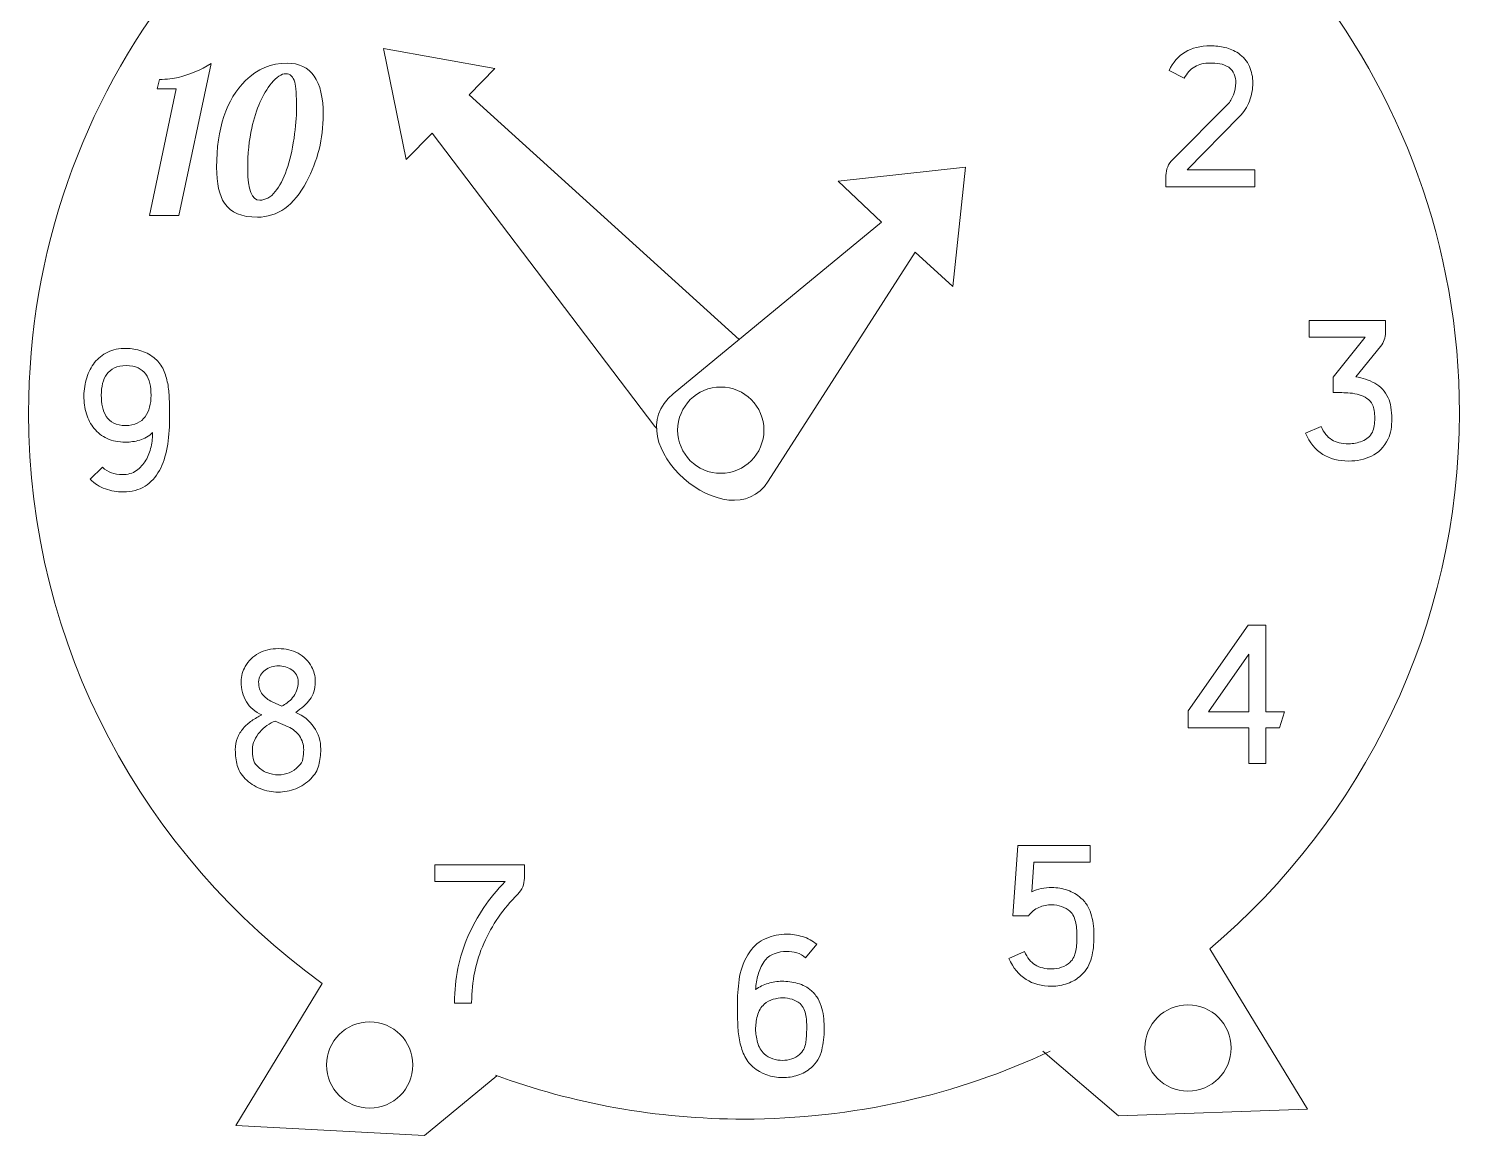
# Model space of a CAD drawing. Header units: centimetres. Extents: x -21.6 to 35.6, y -35.6 to 48.3.
# Drawn here: x -14.819 to -9.845, y -3.968 to -0.121 of the extents above; entities that cross this region are included whole.
import ezdxf

# ---------------------------------------------------------------- set-up
doc = ezdxf.new("R2010")
doc.units = ezdxf.units.CM
doc.header["$MEASUREMENT"] = 0
doc.layers.add('layer 1', color=7, linetype='Continuous')

msp = doc.modelspace()

# ---------------------------------------------------------------- linework, layer by layer
at = {"layer": 'layer 1', "color": 250, "lineweight": 9}
for centre in [(-12.41308, -1.51638), (-10.78881, -3.66385), (-13.63362, -3.72312)]:
    msp.add_ellipse(centre, major_axis=(0, 0.15), ratio=1, dxfattribs=at)
for points, knots in [([(-10.38801, 0.07542), (-10.04834, -0.3444), (-9.84527, -0.87667), (-9.84527, -1.45576), (-9.84527, -1.45576), (-9.84527, -2.20116), (-10.18174, -2.86899), (-10.71288, -3.31928)], [0, 0, 0, 0, 0.3333333, 0.3333333, 0.3333333, 0.3333333, 1, 1, 1, 1]), ([(-13.79839, -3.4394), (-14.41737, -2.99279), (-14.81945, -2.27063), (-14.81945, -1.45576), (-14.81945, -1.45576), (-14.81945, -0.89565), (-14.62947, -0.37934), (-14.30967, 0.03378)], [0, 0, 0, 0, 0.3333333, 0.3333333, 0.3333333, 0.3333333, 1, 1, 1, 1]), ([(-12.63643, -1.50902), (-12.63893, -1.5075), (-12.641, -1.50572), (-12.64255, -1.50368), (-12.64255, -1.50368), (-12.64255, -1.50368), (-13.41669, -0.48379), (-13.41669, -0.48379), (-13.41669, -0.48379), (-13.41669, -0.48379), (-13.50642, -0.57572), (-13.50642, -0.57572), (-13.50642, -0.57572), (-13.50642, -0.57572), (-13.58586, -0.1898), (-13.58586, -0.1898), (-13.58586, -0.1898), (-13.58586, -0.1898), (-13.1983, -0.25875), (-13.1983, -0.25875), (-13.1983, -0.25875), (-13.1983, -0.25875), (-13.28802, -0.3507), (-13.28802, -0.3507), (-13.28802, -0.3507), (-13.28802, -0.3507), (-12.34916, -1.2008), (-12.34916, -1.2008)], [0, 0, 0, 0, 0.125, 0.125, 0.125, 0.125, 0.25, 0.25, 0.25, 0.25, 0.375, 0.375, 0.375, 0.375, 0.5, 0.5, 0.5, 0.5, 0.625, 0.625, 0.625, 0.625, 0.75, 0.75, 0.75, 0.75, 1, 1, 1, 1]), ([(-10.85469, -0.26641), (-10.84105, -0.23819), (-10.82247, -0.21679), (-10.79895, -0.20221), (-10.79895, -0.20221), (-10.77543, -0.18763), (-10.74603, -0.18034), (-10.71075, -0.18034), (-10.71075, -0.18034), (-10.69382, -0.18034), (-10.67701, -0.18222), (-10.66031, -0.18598), (-10.66031, -0.18598), (-10.64361, -0.18974), (-10.62797, -0.19656), (-10.61339, -0.20644), (-10.61339, -0.20644), (-10.59598, -0.21867), (-10.58328, -0.23384), (-10.57529, -0.25195), (-10.57529, -0.25195), (-10.56729, -0.27006), (-10.56329, -0.28923), (-10.56329, -0.30945), (-10.56329, -0.30945), (-10.56329, -0.33109), (-10.56729, -0.35226), (-10.57529, -0.37295), (-10.57529, -0.37295), (-10.58328, -0.39365), (-10.59457, -0.41129), (-10.60915, -0.42587), (-10.60915, -0.42587), (-10.60915, -0.42587), (-10.79119, -0.61143), (-10.79119, -0.61143), (-10.79119, -0.61143), (-10.79119, -0.61143), (-10.55624, -0.61143), (-10.55624, -0.61143), (-10.55624, -0.61143), (-10.55624, -0.61143), (-10.55624, -0.6707), (-10.55624, -0.6707), (-10.55624, -0.6707), (-10.55624, -0.6707), (-10.86527, -0.6707), (-10.86527, -0.6707), (-10.86527, -0.6707), (-10.86527, -0.6707), (-10.86527, -0.63119), (-10.86527, -0.63119), (-10.86527, -0.63119), (-10.86527, -0.60955), (-10.85751, -0.59097), (-10.84199, -0.57545), (-10.84199, -0.57545), (-10.84199, -0.57545), (-10.65078, -0.38354), (-10.65078, -0.38354), (-10.65078, -0.38354), (-10.64279, -0.37554), (-10.63608, -0.3646), (-10.63067, -0.35073), (-10.63067, -0.35073), (-10.62526, -0.33685), (-10.62256, -0.32309), (-10.62256, -0.30945), (-10.62256, -0.30945), (-10.62256, -0.29863), (-10.62444, -0.2884), (-10.6282, -0.27876), (-10.6282, -0.27876), (-10.63197, -0.26912), (-10.63832, -0.26124), (-10.64725, -0.25513), (-10.64725, -0.25513), (-10.65666, -0.24854), (-10.66713, -0.24442), (-10.67865, -0.24278), (-10.67865, -0.24278), (-10.69018, -0.24113), (-10.70158, -0.24031), (-10.71287, -0.24031), (-10.71287, -0.24031), (-10.73263, -0.24031), (-10.75015, -0.24466), (-10.76544, -0.25336), (-10.76544, -0.25336), (-10.78072, -0.26206), (-10.79283, -0.27535), (-10.80177, -0.29323), (-10.80177, -0.29323), (-10.80177, -0.29323), (-10.85469, -0.26641), (-10.85469, -0.26641)], [0, 0, 0, 0, 0.04, 0.04, 0.04, 0.04, 0.08, 0.08, 0.08, 0.08, 0.12, 0.12, 0.12, 0.12, 0.16, 0.16, 0.16, 0.16, 0.2, 0.2, 0.2, 0.2, 0.24, 0.24, 0.24, 0.24, 0.28, 0.28, 0.28, 0.28, 0.32, 0.32, 0.32, 0.32, 0.36, 0.36, 0.36, 0.36, 0.4, 0.4, 0.4, 0.4, 0.44, 0.44, 0.44, 0.44, 0.48, 0.48, 0.48, 0.48, 0.52, 0.52, 0.52, 0.52, 0.56, 0.56, 0.56, 0.56, 0.6, 0.6, 0.6, 0.6, 0.64, 0.64, 0.64, 0.64, 0.68, 0.68, 0.68, 0.68, 0.72, 0.72, 0.72, 0.72, 0.76, 0.76, 0.76, 0.76, 0.8, 0.8, 0.8, 0.8, 0.84, 0.84, 0.84, 0.84, 0.88, 0.88, 0.88, 0.88, 0.92, 0.92, 0.92, 0.92, 1, 1, 1, 1]), ([(-14.39913, -0.76992), (-14.39913, -0.76992), (-14.30612, -0.32965), (-14.30612, -0.32965), (-14.30612, -0.32965), (-14.30612, -0.32965), (-14.37291, -0.32965), (-14.37291, -0.32965), (-14.37291, -0.32965), (-14.37291, -0.32965), (-14.36468, -0.29719), (-14.36468, -0.29719), (-14.36468, -0.29719), (-14.33822, -0.29719), (-14.31599, -0.29496), (-14.29789, -0.29037), (-14.29789, -0.29037), (-14.25967, -0.2805), (-14.22216, -0.26439), (-14.18523, -0.24216), (-14.18523, -0.24216), (-14.18523, -0.24216), (-14.29753, -0.76992), (-14.29753, -0.76992), (-14.29753, -0.76992), (-14.29753, -0.76992), (-14.39913, -0.76992), (-14.39913, -0.76992)], [0, 0, 0, 0, 0.125, 0.125, 0.125, 0.125, 0.25, 0.25, 0.25, 0.25, 0.375, 0.375, 0.375, 0.375, 0.5, 0.5, 0.5, 0.5, 0.625, 0.625, 0.625, 0.625, 0.75, 0.75, 0.75, 0.75, 1, 1, 1, 1]), ([(-13.92088, -0.24075), (-13.83704, -0.24075), (-13.79518, -0.30061), (-13.79518, -0.4202), (-13.79518, -0.4202), (-13.79518, -0.50287), (-13.81458, -0.58059), (-13.85339, -0.65315), (-13.85339, -0.65315), (-13.89701, -0.73511), (-13.95393, -0.77615), (-14.02425, -0.77615), (-14.02425, -0.77615), (-14.07846, -0.77615), (-14.11656, -0.75992), (-14.13867, -0.72759), (-14.13867, -0.72759), (-14.15678, -0.70042), (-14.16583, -0.65879), (-14.16583, -0.60247), (-14.16583, -0.60247), (-14.16583, -0.46747), (-14.1322, -0.36681), (-14.06494, -0.30072), (-14.06494, -0.30072), (-14.02425, -0.26074), (-13.97627, -0.24075), (-13.92088, -0.24075)], [0, 0, 0, 0, 0.125, 0.125, 0.125, 0.125, 0.25, 0.25, 0.25, 0.25, 0.375, 0.375, 0.375, 0.375, 0.5, 0.5, 0.5, 0.5, 0.625, 0.625, 0.625, 0.625, 0.75, 0.75, 0.75, 0.75, 1, 1, 1, 1]), ([(-14.05764, -0.61046), (-14.05764, -0.68137), (-14.04377, -0.71689), (-14.01602, -0.71689), (-14.01602, -0.71689), (-13.99579, -0.71689), (-13.97792, -0.70701), (-13.96228, -0.68725), (-13.96228, -0.68725), (-13.93123, -0.64868), (-13.90948, -0.58671), (-13.89678, -0.50157), (-13.89678, -0.50157), (-13.89078, -0.46112), (-13.88784, -0.42702), (-13.88784, -0.39927), (-13.88784, -0.39927), (-13.88784, -0.35235), (-13.88996, -0.32154), (-13.89407, -0.30684), (-13.89407, -0.30684), (-13.89983, -0.28708), (-13.91018, -0.2772), (-13.92523, -0.2772), (-13.92523, -0.2772), (-13.94029, -0.2772), (-13.95699, -0.28826), (-13.97533, -0.31037), (-13.97533, -0.31037), (-14.00614, -0.34752), (-14.02883, -0.3995), (-14.04353, -0.46606), (-14.04353, -0.46606), (-14.05294, -0.50745), (-14.05764, -0.55555), (-14.05764, -0.61046)], [0, 0, 0, 0, 0.1, 0.1, 0.1, 0.1, 0.2, 0.2, 0.2, 0.2, 0.3, 0.3, 0.3, 0.3, 0.4, 0.4, 0.4, 0.4, 0.5, 0.5, 0.5, 0.5, 0.6, 0.6, 0.6, 0.6, 0.7, 0.7, 0.7, 0.7, 0.8, 0.8, 0.8, 0.8, 1, 1, 1, 1]), ([(-12.57835, -1.38975), (-12.57835, -1.38975), (-11.85457, -0.79305), (-11.85457, -0.79305), (-11.85457, -0.79305), (-11.85457, -0.79305), (-12.00457, -0.65113), (-12.00457, -0.65113), (-12.00457, -0.65113), (-12.00457, -0.65113), (-11.56283, -0.60216), (-11.56283, -0.60216), (-11.56283, -0.60216), (-11.56283, -0.60216), (-11.60619, -1.01743), (-11.60619, -1.01743), (-11.60619, -1.01743), (-11.60619, -1.01743), (-11.73705, -0.89787), (-11.73705, -0.89787), (-11.73705, -0.89787), (-11.73705, -0.89787), (-12.24781, -1.69382), (-12.24781, -1.69382), (-12.24781, -1.69382), (-12.38295, -1.90442), (-12.7854, -1.56045), (-12.57835, -1.38975)], [0, 0, 0, 0, 0.125, 0.125, 0.125, 0.125, 0.25, 0.25, 0.25, 0.25, 0.375, 0.375, 0.375, 0.375, 0.5, 0.5, 0.5, 0.5, 0.625, 0.625, 0.625, 0.625, 0.75, 0.75, 0.75, 0.75, 1, 1, 1, 1]), ([(-10.36724, -1.13483), (-10.36724, -1.13483), (-10.10195, -1.13483), (-10.10195, -1.13483), (-10.10195, -1.13483), (-10.10195, -1.13483), (-10.10195, -1.17705), (-10.10195, -1.17705), (-10.10195, -1.17705), (-10.10195, -1.19492), (-10.10783, -1.21115), (-10.11959, -1.22573), (-10.11959, -1.22573), (-10.11959, -1.22573), (-10.20567, -1.33074), (-10.20567, -1.33074), (-10.20567, -1.33074), (-10.18168, -1.33451), (-10.15957, -1.34192), (-10.13935, -1.3532), (-10.13935, -1.3532), (-10.11912, -1.36449), (-10.1036, -1.38143), (-10.09278, -1.404), (-10.09278, -1.404), (-10.08855, -1.41294), (-10.08537, -1.42376), (-10.08326, -1.4367), (-10.08326, -1.4367), (-10.08114, -1.44963), (-10.08008, -1.46292), (-10.08008, -1.47656), (-10.08008, -1.47656), (-10.08008, -1.48973), (-10.08102, -1.50231), (-10.0829, -1.51419), (-10.0829, -1.51419), (-10.08479, -1.52618), (-10.08808, -1.53689), (-10.09278, -1.54629), (-10.09278, -1.54629), (-10.10736, -1.57546), (-10.12677, -1.59556), (-10.15099, -1.60685), (-10.15099, -1.60685), (-10.17521, -1.61814), (-10.20167, -1.62379), (-10.23037, -1.62379), (-10.23037, -1.62379), (-10.2647, -1.62379), (-10.29457, -1.61603), (-10.31997, -1.6005), (-10.31997, -1.6005), (-10.34584, -1.58404), (-10.36607, -1.55958), (-10.38065, -1.52712), (-10.38065, -1.52712), (-10.38065, -1.52712), (-10.32632, -1.50314), (-10.32632, -1.50314), (-10.32632, -1.50314), (-10.31644, -1.52477), (-10.30398, -1.5403), (-10.28893, -1.5497), (-10.28893, -1.5497), (-10.27435, -1.55911), (-10.25483, -1.56381), (-10.23037, -1.56381), (-10.23037, -1.56381), (-10.21437, -1.56381), (-10.1985, -1.56076), (-10.18274, -1.55464), (-10.18274, -1.55464), (-10.16698, -1.54853), (-10.15534, -1.53794), (-10.14782, -1.52289), (-10.14782, -1.52289), (-10.14499, -1.51725), (-10.14288, -1.51007), (-10.14147, -1.50137), (-10.14147, -1.50137), (-10.14005, -1.49267), (-10.13935, -1.48362), (-10.13935, -1.47421), (-10.13935, -1.47421), (-10.13935, -1.46527), (-10.14005, -1.45669), (-10.14147, -1.44846), (-10.14147, -1.44846), (-10.14288, -1.44022), (-10.14476, -1.43352), (-10.14711, -1.42835), (-10.14711, -1.42835), (-10.15181, -1.41894), (-10.15828, -1.41141), (-10.16651, -1.40577), (-10.16651, -1.40577), (-10.17474, -1.40012), (-10.1838, -1.39589), (-10.19368, -1.39307), (-10.19368, -1.39307), (-10.20355, -1.39025), (-10.2139, -1.38836), (-10.22472, -1.38742), (-10.22472, -1.38742), (-10.23554, -1.38648), (-10.24542, -1.38601), (-10.25435, -1.38601), (-10.25435, -1.38601), (-10.25435, -1.38601), (-10.28399, -1.38601), (-10.28399, -1.38601), (-10.28399, -1.38601), (-10.28399, -1.38601), (-10.28399, -1.33168), (-10.28399, -1.33168), (-10.28399, -1.33168), (-10.28399, -1.33168), (-10.17251, -1.19269), (-10.17251, -1.19269), (-10.17251, -1.19269), (-10.17251, -1.19269), (-10.36724, -1.19269), (-10.36724, -1.19269), (-10.36724, -1.19269), (-10.36724, -1.19269), (-10.36724, -1.13483), (-10.36724, -1.13483)], [0, 0, 0, 0, 0.030303, 0.030303, 0.030303, 0.030303, 0.0606061, 0.0606061, 0.0606061, 0.0606061, 0.0909091, 0.0909091, 0.0909091, 0.0909091, 0.1212121, 0.1212121, 0.1212121, 0.1212121, 0.1515152, 0.1515152, 0.1515152, 0.1515152, 0.1818182, 0.1818182, 0.1818182, 0.1818182, 0.2121212, 0.2121212, 0.2121212, 0.2121212, 0.2424242, 0.2424242, 0.2424242, 0.2424242, 0.2727273, 0.2727273, 0.2727273, 0.2727273, 0.3030303, 0.3030303, 0.3030303, 0.3030303, 0.3333333, 0.3333333, 0.3333333, 0.3333333, 0.3636364, 0.3636364, 0.3636364, 0.3636364, 0.3939394, 0.3939394, 0.3939394, 0.3939394, 0.4242424, 0.4242424, 0.4242424, 0.4242424, 0.4545455, 0.4545455, 0.4545455, 0.4545455, 0.4848485, 0.4848485, 0.4848485, 0.4848485, 0.5151515, 0.5151515, 0.5151515, 0.5151515, 0.5454545, 0.5454545, 0.5454545, 0.5454545, 0.5757576, 0.5757576, 0.5757576, 0.5757576, 0.6060606, 0.6060606, 0.6060606, 0.6060606, 0.6363636, 0.6363636, 0.6363636, 0.6363636, 0.6666667, 0.6666667, 0.6666667, 0.6666667, 0.6969697, 0.6969697, 0.6969697, 0.6969697, 0.7272727, 0.7272727, 0.7272727, 0.7272727, 0.7575758, 0.7575758, 0.7575758, 0.7575758, 0.7878788, 0.7878788, 0.7878788, 0.7878788, 0.8181818, 0.8181818, 0.8181818, 0.8181818, 0.8484848, 0.8484848, 0.8484848, 0.8484848, 0.8787879, 0.8787879, 0.8787879, 0.8787879, 0.9090909, 0.9090909, 0.9090909, 0.9090909, 0.9393939, 0.9393939, 0.9393939, 0.9393939, 1, 1, 1, 1]), ([(-14.62738, -1.39716), (-14.62691, -1.37505), (-14.62361, -1.354), (-14.6175, -1.33401), (-14.6175, -1.33401), (-14.61138, -1.31402), (-14.60221, -1.2965), (-14.58998, -1.28144), (-14.58998, -1.28144), (-14.57775, -1.26639), (-14.56258, -1.2544), (-14.54447, -1.24546), (-14.54447, -1.24546), (-14.52636, -1.23652), (-14.50484, -1.23206), (-14.47991, -1.23206), (-14.47991, -1.23206), (-14.46204, -1.23206), (-14.44416, -1.23511), (-14.42629, -1.24123), (-14.42629, -1.24123), (-14.40842, -1.24734), (-14.39266, -1.25628), (-14.37902, -1.26804), (-14.37902, -1.26804), (-14.36679, -1.27886), (-14.35738, -1.29168), (-14.3508, -1.30649), (-14.3508, -1.30649), (-14.34421, -1.32131), (-14.33927, -1.33718), (-14.33598, -1.35412), (-14.33598, -1.35412), (-14.33269, -1.37105), (-14.33081, -1.38834), (-14.33033, -1.40598), (-14.33033, -1.40598), (-14.32986, -1.42362), (-14.32963, -1.44043), (-14.32963, -1.45642), (-14.32963, -1.45642), (-14.32963, -1.45642), (-14.32963, -1.479), (-14.32963, -1.479), (-14.32963, -1.479), (-14.32963, -1.51381), (-14.33233, -1.54638), (-14.33774, -1.57672), (-14.33774, -1.57672), (-14.34315, -1.60706), (-14.35209, -1.63375), (-14.36479, -1.6568), (-14.36479, -1.6568), (-14.37749, -1.67985), (-14.39407, -1.69796), (-14.41477, -1.71113), (-14.41477, -1.71113), (-14.43535, -1.7243), (-14.46075, -1.73089), (-14.49073, -1.73089), (-14.49073, -1.73089), (-14.51178, -1.73089), (-14.53248, -1.72736), (-14.5527, -1.7203), (-14.5527, -1.7203), (-14.57281, -1.71325), (-14.59045, -1.70219), (-14.6055, -1.68714), (-14.6055, -1.68714), (-14.6055, -1.68714), (-14.56246, -1.64551), (-14.56246, -1.64551), (-14.56246, -1.64551), (-14.54424, -1.66245), (-14.52119, -1.67091), (-14.49355, -1.67091), (-14.49355, -1.67091), (-14.47439, -1.67091), (-14.45816, -1.66621), (-14.44475, -1.6568), (-14.44475, -1.6568), (-14.43146, -1.6474), (-14.42053, -1.63552), (-14.41206, -1.62117), (-14.41206, -1.62117), (-14.4036, -1.60683), (-14.3976, -1.59107), (-14.39384, -1.5739), (-14.39384, -1.5739), (-14.39007, -1.55673), (-14.38819, -1.54015), (-14.38819, -1.52416), (-14.38819, -1.52416), (-14.40136, -1.53733), (-14.4163, -1.54627), (-14.43299, -1.55097), (-14.43299, -1.55097), (-14.44969, -1.55567), (-14.46627, -1.55802), (-14.48274, -1.55802), (-14.48274, -1.55802), (-14.5072, -1.55802), (-14.52848, -1.55379), (-14.54659, -1.54532), (-14.54659, -1.54532), (-14.5647, -1.53686), (-14.57975, -1.52522), (-14.59174, -1.5104), (-14.59174, -1.5104), (-14.60374, -1.49558), (-14.61268, -1.47853), (-14.61856, -1.45925), (-14.61856, -1.45925), (-14.62444, -1.43996), (-14.62738, -1.41926), (-14.62738, -1.39716)], [0, 0, 0, 0, 0.0333333, 0.0333333, 0.0333333, 0.0333333, 0.0666667, 0.0666667, 0.0666667, 0.0666667, 0.1, 0.1, 0.1, 0.1, 0.1333333, 0.1333333, 0.1333333, 0.1333333, 0.1666667, 0.1666667, 0.1666667, 0.1666667, 0.2, 0.2, 0.2, 0.2, 0.2333333, 0.2333333, 0.2333333, 0.2333333, 0.2666667, 0.2666667, 0.2666667, 0.2666667, 0.3, 0.3, 0.3, 0.3, 0.3333333, 0.3333333, 0.3333333, 0.3333333, 0.3666667, 0.3666667, 0.3666667, 0.3666667, 0.4, 0.4, 0.4, 0.4, 0.4333333, 0.4333333, 0.4333333, 0.4333333, 0.4666667, 0.4666667, 0.4666667, 0.4666667, 0.5, 0.5, 0.5, 0.5, 0.5333333, 0.5333333, 0.5333333, 0.5333333, 0.5666667, 0.5666667, 0.5666667, 0.5666667, 0.6, 0.6, 0.6, 0.6, 0.6333333, 0.6333333, 0.6333333, 0.6333333, 0.6666667, 0.6666667, 0.6666667, 0.6666667, 0.7, 0.7, 0.7, 0.7, 0.7333333, 0.7333333, 0.7333333, 0.7333333, 0.7666667, 0.7666667, 0.7666667, 0.7666667, 0.8, 0.8, 0.8, 0.8, 0.8333333, 0.8333333, 0.8333333, 0.8333333, 0.8666667, 0.8666667, 0.8666667, 0.8666667, 0.9, 0.9, 0.9, 0.9, 0.9333333, 0.9333333, 0.9333333, 0.9333333, 1, 1, 1, 1]), ([(-14.48238, -1.50017), (-14.46639, -1.50017), (-14.45287, -1.49746), (-14.44158, -1.49205), (-14.44158, -1.49205), (-14.43041, -1.48665), (-14.42123, -1.47912), (-14.41418, -1.46948), (-14.41418, -1.46948), (-14.40724, -1.45983), (-14.40207, -1.44866), (-14.39877, -1.43596), (-14.39877, -1.43596), (-14.39548, -1.42326), (-14.39384, -1.40962), (-14.39384, -1.39504), (-14.39384, -1.39504), (-14.39384, -1.38046), (-14.39525, -1.36682), (-14.39807, -1.35412), (-14.39807, -1.35412), (-14.40089, -1.34142), (-14.40571, -1.33048), (-14.41241, -1.32131), (-14.41241, -1.32131), (-14.41924, -1.31214), (-14.42817, -1.30496), (-14.43911, -1.29979), (-14.43911, -1.29979), (-14.45016, -1.29462), (-14.46392, -1.29203), (-14.48027, -1.29203), (-14.48027, -1.29203), (-14.49661, -1.29203), (-14.51037, -1.29473), (-14.52142, -1.30014), (-14.52142, -1.30014), (-14.53236, -1.30555), (-14.54118, -1.31284), (-14.54776, -1.32201), (-14.54776, -1.32201), (-14.55423, -1.33119), (-14.55905, -1.34201), (-14.56211, -1.35447), (-14.56211, -1.35447), (-14.56517, -1.36694), (-14.5667, -1.38046), (-14.5667, -1.39504), (-14.5667, -1.39504), (-14.5667, -1.40915), (-14.5654, -1.42256), (-14.56282, -1.43526), (-14.56282, -1.43526), (-14.56023, -1.44796), (-14.55576, -1.45913), (-14.54953, -1.46877), (-14.54953, -1.46877), (-14.54318, -1.47841), (-14.53448, -1.48606), (-14.52342, -1.4917), (-14.52342, -1.4917), (-14.51249, -1.49735), (-14.49873, -1.50017), (-14.48238, -1.50017)], [0, 0, 0, 0, 0.0588235, 0.0588235, 0.0588235, 0.0588235, 0.1176471, 0.1176471, 0.1176471, 0.1176471, 0.1764706, 0.1764706, 0.1764706, 0.1764706, 0.2352941, 0.2352941, 0.2352941, 0.2352941, 0.2941176, 0.2941176, 0.2941176, 0.2941176, 0.3529412, 0.3529412, 0.3529412, 0.3529412, 0.4117647, 0.4117647, 0.4117647, 0.4117647, 0.4705882, 0.4705882, 0.4705882, 0.4705882, 0.5294118, 0.5294118, 0.5294118, 0.5294118, 0.5882353, 0.5882353, 0.5882353, 0.5882353, 0.6470588, 0.6470588, 0.6470588, 0.6470588, 0.7058824, 0.7058824, 0.7058824, 0.7058824, 0.7647059, 0.7647059, 0.7647059, 0.7647059, 0.8235294, 0.8235294, 0.8235294, 0.8235294, 0.8823529, 0.8823529, 0.8823529, 0.8823529, 1, 1, 1, 1]), ([(-10.57747, -2.67492), (-10.57747, -2.67492), (-10.57747, -2.55145), (-10.57747, -2.55145), (-10.57747, -2.55145), (-10.57747, -2.55145), (-10.78773, -2.55145), (-10.78773, -2.55145), (-10.78773, -2.55145), (-10.78773, -2.55145), (-10.78773, -2.49218), (-10.78773, -2.49218), (-10.78773, -2.49218), (-10.78773, -2.49218), (-10.57959, -2.19373), (-10.57959, -2.19373), (-10.57959, -2.19373), (-10.57959, -2.19373), (-10.5182, -2.19373), (-10.5182, -2.19373), (-10.5182, -2.19373), (-10.5182, -2.19373), (-10.5182, -2.495), (-10.5182, -2.495), (-10.5182, -2.495), (-10.5182, -2.495), (-10.45329, -2.495), (-10.45329, -2.495), (-10.45329, -2.495), (-10.45329, -2.495), (-10.47093, -2.55145), (-10.47093, -2.55145), (-10.47093, -2.55145), (-10.47093, -2.55145), (-10.5182, -2.55145), (-10.5182, -2.55145), (-10.5182, -2.55145), (-10.5182, -2.55145), (-10.5182, -2.67492), (-10.5182, -2.67492), (-10.5182, -2.67492), (-10.5182, -2.67492), (-10.57747, -2.67492), (-10.57747, -2.67492)], [0, 0, 0, 0, 0.0833333, 0.0833333, 0.0833333, 0.0833333, 0.1666667, 0.1666667, 0.1666667, 0.1666667, 0.25, 0.25, 0.25, 0.25, 0.3333333, 0.3333333, 0.3333333, 0.3333333, 0.4166667, 0.4166667, 0.4166667, 0.4166667, 0.5, 0.5, 0.5, 0.5, 0.5833333, 0.5833333, 0.5833333, 0.5833333, 0.6666667, 0.6666667, 0.6666667, 0.6666667, 0.75, 0.75, 0.75, 0.75, 0.8333333, 0.8333333, 0.8333333, 0.8333333, 1, 1, 1, 1]), ([(-13.95194, -2.77454), (-13.97358, -2.77454), (-13.99428, -2.77054), (-14.01403, -2.76254), (-14.01403, -2.76254), (-14.03379, -2.75455), (-14.05119, -2.74302), (-14.06624, -2.72797), (-14.06624, -2.72797), (-14.08035, -2.71386), (-14.08964, -2.69845), (-14.09411, -2.68176), (-14.09411, -2.68176), (-14.09858, -2.66506), (-14.10082, -2.64683), (-14.10082, -2.62707), (-14.10082, -2.62707), (-14.10082, -2.61202), (-14.09835, -2.59838), (-14.09341, -2.58615), (-14.09341, -2.58615), (-14.08847, -2.57392), (-14.08177, -2.56287), (-14.0733, -2.55299), (-14.0733, -2.55299), (-14.06483, -2.54311), (-14.05495, -2.53429), (-14.04367, -2.52653), (-14.04367, -2.52653), (-14.03238, -2.51877), (-14.02062, -2.51207), (-14.00839, -2.50642), (-14.00839, -2.50642), (-14.03238, -2.49561), (-14.05037, -2.4802), (-14.06236, -2.46021), (-14.06236, -2.46021), (-14.07436, -2.44022), (-14.08035, -2.41729), (-14.08035, -2.39142), (-14.08035, -2.39142), (-14.08035, -2.3806), (-14.07906, -2.37072), (-14.07647, -2.36178), (-14.07647, -2.36178), (-14.07389, -2.35285), (-14.07048, -2.34485), (-14.06624, -2.3378), (-14.06624, -2.3378), (-14.05495, -2.31804), (-14.03931, -2.30275), (-14.01932, -2.29193), (-14.01932, -2.29193), (-13.99933, -2.28112), (-13.97664, -2.27571), (-13.95124, -2.27571), (-13.95124, -2.27571), (-13.92584, -2.27571), (-13.90291, -2.28112), (-13.88244, -2.29193), (-13.88244, -2.29193), (-13.86198, -2.30275), (-13.84634, -2.31851), (-13.83552, -2.33921), (-13.83552, -2.33921), (-13.83176, -2.34626), (-13.8287, -2.35402), (-13.82635, -2.36249), (-13.82635, -2.36249), (-13.824, -2.37096), (-13.82282, -2.3806), (-13.82282, -2.39142), (-13.82282, -2.39142), (-13.82282, -2.41635), (-13.82906, -2.43681), (-13.84152, -2.4528), (-13.84152, -2.4528), (-13.85399, -2.46879), (-13.87033, -2.48361), (-13.89056, -2.49725), (-13.89056, -2.49725), (-13.86422, -2.50901), (-13.84317, -2.52618), (-13.82741, -2.54876), (-13.82741, -2.54876), (-13.81165, -2.57134), (-13.80377, -2.59697), (-13.80377, -2.62566), (-13.80377, -2.62566), (-13.80377, -2.64495), (-13.80613, -2.66341), (-13.81083, -2.68105), (-13.81083, -2.68105), (-13.81553, -2.69869), (-13.82471, -2.71433), (-13.83835, -2.72797), (-13.83835, -2.72797), (-13.85387, -2.74349), (-13.87139, -2.75513), (-13.89091, -2.76289), (-13.89091, -2.76289), (-13.91043, -2.77066), (-13.93078, -2.77454), (-13.95194, -2.77454)], [0, 0, 0, 0, 0.037037, 0.037037, 0.037037, 0.037037, 0.0740741, 0.0740741, 0.0740741, 0.0740741, 0.1111111, 0.1111111, 0.1111111, 0.1111111, 0.1481481, 0.1481481, 0.1481481, 0.1481481, 0.1851852, 0.1851852, 0.1851852, 0.1851852, 0.2222222, 0.2222222, 0.2222222, 0.2222222, 0.2592593, 0.2592593, 0.2592593, 0.2592593, 0.2962963, 0.2962963, 0.2962963, 0.2962963, 0.3333333, 0.3333333, 0.3333333, 0.3333333, 0.3703704, 0.3703704, 0.3703704, 0.3703704, 0.4074074, 0.4074074, 0.4074074, 0.4074074, 0.4444444, 0.4444444, 0.4444444, 0.4444444, 0.4814815, 0.4814815, 0.4814815, 0.4814815, 0.5185185, 0.5185185, 0.5185185, 0.5185185, 0.5555556, 0.5555556, 0.5555556, 0.5555556, 0.5925926, 0.5925926, 0.5925926, 0.5925926, 0.6296296, 0.6296296, 0.6296296, 0.6296296, 0.6666667, 0.6666667, 0.6666667, 0.6666667, 0.7037037, 0.7037037, 0.7037037, 0.7037037, 0.7407407, 0.7407407, 0.7407407, 0.7407407, 0.7777778, 0.7777778, 0.7777778, 0.7777778, 0.8148148, 0.8148148, 0.8148148, 0.8148148, 0.8518519, 0.8518519, 0.8518519, 0.8518519, 0.8888889, 0.8888889, 0.8888889, 0.8888889, 0.9259259, 0.9259259, 0.9259259, 0.9259259, 1, 1, 1, 1]), ([(-13.88209, -2.39142), (-13.88209, -2.38248), (-13.88421, -2.37448), (-13.88844, -2.36743), (-13.88844, -2.36743), (-13.89268, -2.36037), (-13.89797, -2.35449), (-13.90455, -2.34979), (-13.90455, -2.34979), (-13.91114, -2.34509), (-13.91843, -2.34156), (-13.92666, -2.33921), (-13.92666, -2.33921), (-13.93489, -2.33685), (-13.94289, -2.33568), (-13.95088, -2.33568), (-13.95088, -2.33568), (-13.95888, -2.33568), (-13.96688, -2.33697), (-13.97511, -2.33956), (-13.97511, -2.33956), (-13.98334, -2.34215), (-13.99063, -2.34579), (-13.99722, -2.3505), (-13.99722, -2.3505), (-14.0038, -2.3552), (-14.00909, -2.36096), (-14.01333, -2.36778), (-14.01333, -2.36778), (-14.01756, -2.3746), (-14.01968, -2.38248), (-14.01968, -2.39142), (-14.01968, -2.39142), (-14.01968, -2.40976), (-14.01533, -2.42423), (-14.00674, -2.43481), (-14.00674, -2.43481), (-13.99804, -2.44539), (-13.98663, -2.45398), (-13.97264, -2.46056), (-13.97264, -2.46056), (-13.97264, -2.46056), (-13.93901, -2.47538), (-13.93901, -2.47538), (-13.93901, -2.47538), (-13.93336, -2.47256), (-13.92713, -2.46868), (-13.92031, -2.46374), (-13.92031, -2.46374), (-13.91361, -2.4588), (-13.90737, -2.45292), (-13.90173, -2.4461), (-13.90173, -2.4461), (-13.89609, -2.43928), (-13.8915, -2.43128), (-13.88774, -2.42211), (-13.88774, -2.42211), (-13.88397, -2.41294), (-13.88209, -2.40271), (-13.88209, -2.39142)], [0, 0, 0, 0, 0.0625, 0.0625, 0.0625, 0.0625, 0.125, 0.125, 0.125, 0.125, 0.1875, 0.1875, 0.1875, 0.1875, 0.25, 0.25, 0.25, 0.25, 0.3125, 0.3125, 0.3125, 0.3125, 0.375, 0.375, 0.375, 0.375, 0.4375, 0.4375, 0.4375, 0.4375, 0.5, 0.5, 0.5, 0.5, 0.5625, 0.5625, 0.5625, 0.5625, 0.625, 0.625, 0.625, 0.625, 0.6875, 0.6875, 0.6875, 0.6875, 0.75, 0.75, 0.75, 0.75, 0.8125, 0.8125, 0.8125, 0.8125, 0.875, 0.875, 0.875, 0.875, 1, 1, 1, 1]), ([(-10.57747, -2.495), (-10.57747, -2.495), (-10.57747, -2.29462), (-10.57747, -2.29462), (-10.57747, -2.29462), (-10.57747, -2.29462), (-10.71717, -2.495), (-10.71717, -2.495), (-10.71717, -2.495), (-10.71717, -2.495), (-10.57747, -2.495), (-10.57747, -2.495)], [0, 0, 0, 0, 0.25, 0.25, 0.25, 0.25, 0.5, 0.5, 0.5, 0.5, 1, 1, 1, 1]), ([(-13.95124, -2.71456), (-13.92396, -2.71456), (-13.90044, -2.70469), (-13.88068, -2.68493), (-13.88068, -2.68493), (-13.87268, -2.67693), (-13.86775, -2.668), (-13.86586, -2.65812), (-13.86586, -2.65812), (-13.86398, -2.64824), (-13.86304, -2.63789), (-13.86304, -2.62707), (-13.86304, -2.62707), (-13.86304, -2.6092), (-13.86798, -2.59333), (-13.87786, -2.57945), (-13.87786, -2.57945), (-13.88774, -2.56557), (-13.90091, -2.55487), (-13.91737, -2.54735), (-13.91737, -2.54735), (-13.91737, -2.54735), (-13.96182, -2.52759), (-13.96182, -2.52759), (-13.96182, -2.52759), (-13.9717, -2.53135), (-13.98134, -2.53641), (-13.99075, -2.54276), (-13.99075, -2.54276), (-14.00016, -2.54911), (-14.00862, -2.55675), (-14.01615, -2.56569), (-14.01615, -2.56569), (-14.02367, -2.57463), (-14.02979, -2.58427), (-14.03449, -2.59462), (-14.03449, -2.59462), (-14.0392, -2.60497), (-14.04155, -2.61579), (-14.04155, -2.62707), (-14.04155, -2.62707), (-14.04155, -2.63789), (-14.04061, -2.64824), (-14.03873, -2.65812), (-14.03873, -2.65812), (-14.03684, -2.668), (-14.03191, -2.67693), (-14.02391, -2.68493), (-14.02391, -2.68493), (-14.0145, -2.69434), (-14.00345, -2.70163), (-13.99075, -2.7068), (-13.99075, -2.7068), (-13.97805, -2.71198), (-13.96488, -2.71456), (-13.95124, -2.71456)], [0, 0, 0, 0, 0.0666667, 0.0666667, 0.0666667, 0.0666667, 0.1333333, 0.1333333, 0.1333333, 0.1333333, 0.2, 0.2, 0.2, 0.2, 0.2666667, 0.2666667, 0.2666667, 0.2666667, 0.3333333, 0.3333333, 0.3333333, 0.3333333, 0.4, 0.4, 0.4, 0.4, 0.4666667, 0.4666667, 0.4666667, 0.4666667, 0.5333333, 0.5333333, 0.5333333, 0.5333333, 0.6, 0.6, 0.6, 0.6, 0.6666667, 0.6666667, 0.6666667, 0.6666667, 0.7333333, 0.7333333, 0.7333333, 0.7333333, 0.8, 0.8, 0.8, 0.8, 0.8666667, 0.8666667, 0.8666667, 0.8666667, 1, 1, 1, 1]), ([(-11.3569, -3.32858), (-11.34749, -3.35068), (-11.33515, -3.36632), (-11.31986, -3.3755), (-11.31986, -3.3755), (-11.30457, -3.38467), (-11.28517, -3.38925), (-11.26165, -3.38925), (-11.26165, -3.38925), (-11.25083, -3.38925), (-11.23978, -3.38737), (-11.22849, -3.38361), (-11.22849, -3.38361), (-11.2172, -3.37985), (-11.20756, -3.3742), (-11.19956, -3.36668), (-11.19956, -3.36668), (-11.19392, -3.3615), (-11.18945, -3.35539), (-11.18616, -3.34833), (-11.18616, -3.34833), (-11.18286, -3.34128), (-11.18039, -3.33363), (-11.17875, -3.3254), (-11.17875, -3.3254), (-11.1771, -3.31717), (-11.17604, -3.30894), (-11.17557, -3.30071), (-11.17557, -3.30071), (-11.1751, -3.29247), (-11.17487, -3.28483), (-11.17487, -3.27778), (-11.17487, -3.27778), (-11.17487, -3.27072), (-11.1751, -3.26296), (-11.17557, -3.25449), (-11.17557, -3.25449), (-11.17604, -3.24603), (-11.1771, -3.23779), (-11.17875, -3.2298), (-11.17875, -3.2298), (-11.18039, -3.2218), (-11.18286, -3.21416), (-11.18616, -3.20687), (-11.18616, -3.20687), (-11.18945, -3.19958), (-11.19392, -3.19334), (-11.19956, -3.18817), (-11.19956, -3.18817), (-11.20756, -3.18111), (-11.2172, -3.1757), (-11.22849, -3.17194), (-11.22849, -3.17194), (-11.23978, -3.16818), (-11.25083, -3.1663), (-11.26165, -3.1663), (-11.26165, -3.1663), (-11.27811, -3.1663), (-11.29328, -3.16935), (-11.30716, -3.17547), (-11.30716, -3.17547), (-11.32104, -3.18158), (-11.33315, -3.19146), (-11.3435, -3.2051), (-11.3435, -3.2051), (-11.3435, -3.2051), (-11.39782, -3.2051), (-11.39782, -3.2051), (-11.39782, -3.2051), (-11.39782, -3.2051), (-11.38019, -2.96027), (-11.38019, -2.96027), (-11.38019, -2.96027), (-11.38019, -2.96027), (-11.12901, -2.96027), (-11.12901, -2.96027), (-11.12901, -2.96027), (-11.12901, -2.96027), (-11.12901, -3.01813), (-11.12901, -3.01813), (-11.12901, -3.01813), (-11.12901, -3.01813), (-11.32515, -3.01813), (-11.32515, -3.01813), (-11.32515, -3.01813), (-11.32515, -3.01813), (-11.33221, -3.12114), (-11.33221, -3.12114), (-11.33221, -3.12114), (-11.31104, -3.11126), (-11.28752, -3.10632), (-11.26165, -3.10632), (-11.26165, -3.10632), (-11.24331, -3.10632), (-11.22531, -3.10938), (-11.20768, -3.1155), (-11.20768, -3.1155), (-11.19004, -3.12161), (-11.1744, -3.13078), (-11.16076, -3.14301), (-11.16076, -3.14301), (-11.15088, -3.15148), (-11.143, -3.16101), (-11.13712, -3.17159), (-11.13712, -3.17159), (-11.13124, -3.18217), (-11.12677, -3.19323), (-11.12371, -3.20475), (-11.12371, -3.20475), (-11.12066, -3.21627), (-11.11854, -3.22827), (-11.11736, -3.24073), (-11.11736, -3.24073), (-11.11619, -3.2532), (-11.1156, -3.26555), (-11.1156, -3.27778), (-11.1156, -3.27778), (-11.1156, -3.30224), (-11.11842, -3.32634), (-11.12407, -3.3501), (-11.12407, -3.3501), (-11.12971, -3.37385), (-11.14194, -3.39443), (-11.16076, -3.41183), (-11.16076, -3.41183), (-11.1744, -3.42406), (-11.19004, -3.43335), (-11.20768, -3.4397), (-11.20768, -3.4397), (-11.22531, -3.44605), (-11.24331, -3.44923), (-11.26165, -3.44923), (-11.26165, -3.44923), (-11.29693, -3.44923), (-11.32703, -3.44135), (-11.35196, -3.42559), (-11.35196, -3.42559), (-11.37689, -3.40983), (-11.39665, -3.38549), (-11.41123, -3.35256), (-11.41123, -3.35256), (-11.41123, -3.35256), (-11.3569, -3.32858), (-11.3569, -3.32858)], [0, 0, 0, 0, 0.027027, 0.027027, 0.027027, 0.027027, 0.0540541, 0.0540541, 0.0540541, 0.0540541, 0.0810811, 0.0810811, 0.0810811, 0.0810811, 0.1081081, 0.1081081, 0.1081081, 0.1081081, 0.1351351, 0.1351351, 0.1351351, 0.1351351, 0.1621622, 0.1621622, 0.1621622, 0.1621622, 0.1891892, 0.1891892, 0.1891892, 0.1891892, 0.2162162, 0.2162162, 0.2162162, 0.2162162, 0.2432432, 0.2432432, 0.2432432, 0.2432432, 0.2702703, 0.2702703, 0.2702703, 0.2702703, 0.2972973, 0.2972973, 0.2972973, 0.2972973, 0.3243243, 0.3243243, 0.3243243, 0.3243243, 0.3513514, 0.3513514, 0.3513514, 0.3513514, 0.3783784, 0.3783784, 0.3783784, 0.3783784, 0.4054054, 0.4054054, 0.4054054, 0.4054054, 0.4324324, 0.4324324, 0.4324324, 0.4324324, 0.4594595, 0.4594595, 0.4594595, 0.4594595, 0.4864865, 0.4864865, 0.4864865, 0.4864865, 0.5135135, 0.5135135, 0.5135135, 0.5135135, 0.5405405, 0.5405405, 0.5405405, 0.5405405, 0.5675676, 0.5675676, 0.5675676, 0.5675676, 0.5945946, 0.5945946, 0.5945946, 0.5945946, 0.6216216, 0.6216216, 0.6216216, 0.6216216, 0.6486486, 0.6486486, 0.6486486, 0.6486486, 0.6756757, 0.6756757, 0.6756757, 0.6756757, 0.7027027, 0.7027027, 0.7027027, 0.7027027, 0.7297297, 0.7297297, 0.7297297, 0.7297297, 0.7567568, 0.7567568, 0.7567568, 0.7567568, 0.7837838, 0.7837838, 0.7837838, 0.7837838, 0.8108108, 0.8108108, 0.8108108, 0.8108108, 0.8378378, 0.8378378, 0.8378378, 0.8378378, 0.8648649, 0.8648649, 0.8648649, 0.8648649, 0.8918919, 0.8918919, 0.8918919, 0.8918919, 0.9189189, 0.9189189, 0.9189189, 0.9189189, 0.9459459, 0.9459459, 0.9459459, 0.9459459, 1, 1, 1, 1]), ([(-13.40765, -3.02787), (-13.40765, -3.02787), (-13.09579, -3.02787), (-13.09579, -3.02787), (-13.09579, -3.02787), (-13.09579, -3.02787), (-13.09579, -3.07362), (-13.09579, -3.07362), (-13.09579, -3.07362), (-13.09579, -3.09525), (-13.10355, -3.11383), (-13.11907, -3.12936), (-13.11907, -3.12936), (-13.1694, -3.17957), (-13.20868, -3.23648), (-13.2369, -3.30022), (-13.2369, -3.30022), (-13.26513, -3.36384), (-13.27924, -3.43228), (-13.27924, -3.50554), (-13.27924, -3.50554), (-13.27924, -3.50554), (-13.27924, -3.50836), (-13.27924, -3.50836), (-13.27924, -3.50836), (-13.27924, -3.50836), (-13.3385, -3.50836), (-13.3385, -3.50836), (-13.3385, -3.50836), (-13.3385, -3.50836), (-13.3385, -3.50554), (-13.3385, -3.50554), (-13.3385, -3.50554), (-13.3385, -3.42369), (-13.3231, -3.34749), (-13.29229, -3.27694), (-13.29229, -3.27694), (-13.26148, -3.20638), (-13.21832, -3.14264), (-13.16282, -3.08573), (-13.16282, -3.08573), (-13.16282, -3.08573), (-13.40765, -3.08573), (-13.40765, -3.08573), (-13.40765, -3.08573), (-13.40765, -3.08573), (-13.40765, -3.02787), (-13.40765, -3.02787)], [0, 0, 0, 0, 0.0769231, 0.0769231, 0.0769231, 0.0769231, 0.1538462, 0.1538462, 0.1538462, 0.1538462, 0.2307692, 0.2307692, 0.2307692, 0.2307692, 0.3076923, 0.3076923, 0.3076923, 0.3076923, 0.3846154, 0.3846154, 0.3846154, 0.3846154, 0.4615385, 0.4615385, 0.4615385, 0.4615385, 0.5384615, 0.5384615, 0.5384615, 0.5384615, 0.6153846, 0.6153846, 0.6153846, 0.6153846, 0.6923077, 0.6923077, 0.6923077, 0.6923077, 0.7692308, 0.7692308, 0.7692308, 0.7692308, 0.8461538, 0.8461538, 0.8461538, 0.8461538, 1, 1, 1, 1]), ([(-12.19789, -3.76711), (-12.23752, -3.76711), (-12.27186, -3.75464), (-12.30114, -3.72971), (-12.30114, -3.72971), (-12.31478, -3.71842), (-12.32513, -3.70455), (-12.3323, -3.68808), (-12.3323, -3.68808), (-12.33935, -3.67162), (-12.34465, -3.65422), (-12.34817, -3.63587), (-12.34817, -3.63587), (-12.3517, -3.61753), (-12.3537, -3.59883), (-12.35417, -3.57978), (-12.35417, -3.57978), (-12.35464, -3.56073), (-12.35488, -3.54274), (-12.35488, -3.52581), (-12.35488, -3.52581), (-12.35488, -3.52581), (-12.35488, -3.50676), (-12.35488, -3.50676), (-12.35488, -3.50676), (-12.35488, -3.47477), (-12.35241, -3.44431), (-12.34747, -3.41539), (-12.34747, -3.41539), (-12.34253, -3.38646), (-12.33065, -3.35788), (-12.31184, -3.32966), (-12.31184, -3.32966), (-12.29773, -3.30849), (-12.27903, -3.29297), (-12.25575, -3.28309), (-12.25575, -3.28309), (-12.23246, -3.27321), (-12.20859, -3.26828), (-12.18413, -3.26828), (-12.18413, -3.26828), (-12.16579, -3.26828), (-12.14732, -3.2711), (-12.12874, -3.27674), (-12.12874, -3.27674), (-12.11016, -3.28239), (-12.09382, -3.29132), (-12.07971, -3.30355), (-12.07971, -3.30355), (-12.07971, -3.30355), (-12.11851, -3.35012), (-12.11851, -3.35012), (-12.11851, -3.35012), (-12.12745, -3.34212), (-12.13768, -3.33648), (-12.14921, -3.33319), (-12.14921, -3.33319), (-12.16073, -3.32989), (-12.17237, -3.32825), (-12.18413, -3.32825), (-12.18413, -3.32825), (-12.19824, -3.32825), (-12.21271, -3.33095), (-12.22752, -3.33636), (-12.22752, -3.33636), (-12.24234, -3.34177), (-12.25398, -3.35094), (-12.26245, -3.36364), (-12.26245, -3.36364), (-12.27233, -3.37823), (-12.27938, -3.39351), (-12.28361, -3.40962), (-12.28361, -3.40962), (-12.28785, -3.42562), (-12.29067, -3.44267), (-12.29208, -3.46054), (-12.29208, -3.46054), (-12.27891, -3.45125), (-12.26433, -3.4442), (-12.24857, -3.43926), (-12.24857, -3.43926), (-12.23281, -3.43444), (-12.21659, -3.43197), (-12.20012, -3.43197), (-12.20012, -3.43197), (-12.18213, -3.43197), (-12.16414, -3.43444), (-12.14591, -3.43937), (-12.14591, -3.43937), (-12.1278, -3.44431), (-12.11181, -3.4529), (-12.09817, -3.46501), (-12.09817, -3.46501), (-12.08829, -3.47348), (-12.08053, -3.483), (-12.07489, -3.49358), (-12.07489, -3.49358), (-12.06912, -3.50417), (-12.06466, -3.5151), (-12.06136, -3.52663), (-12.06136, -3.52663), (-12.05807, -3.53815), (-12.05595, -3.55003), (-12.05501, -3.56226), (-12.05501, -3.56226), (-12.05407, -3.57437), (-12.0536, -3.5866), (-12.0536, -3.59883), (-12.0536, -3.59883), (-12.0536, -3.62329), (-12.05642, -3.6474), (-12.06207, -3.67139), (-12.06207, -3.67139), (-12.06771, -3.69526), (-12.08006, -3.71572), (-12.09888, -3.73265), (-12.09888, -3.73265), (-12.11252, -3.74429), (-12.12792, -3.753), (-12.14521, -3.75864), (-12.14521, -3.75864), (-12.16238, -3.76428), (-12.18002, -3.76711), (-12.19789, -3.76711)], [0, 0, 0, 0, 0.03125, 0.03125, 0.03125, 0.03125, 0.0625, 0.0625, 0.0625, 0.0625, 0.09375, 0.09375, 0.09375, 0.09375, 0.125, 0.125, 0.125, 0.125, 0.15625, 0.15625, 0.15625, 0.15625, 0.1875, 0.1875, 0.1875, 0.1875, 0.21875, 0.21875, 0.21875, 0.21875, 0.25, 0.25, 0.25, 0.25, 0.28125, 0.28125, 0.28125, 0.28125, 0.3125, 0.3125, 0.3125, 0.3125, 0.34375, 0.34375, 0.34375, 0.34375, 0.375, 0.375, 0.375, 0.375, 0.40625, 0.40625, 0.40625, 0.40625, 0.4375, 0.4375, 0.4375, 0.4375, 0.46875, 0.46875, 0.46875, 0.46875, 0.5, 0.5, 0.5, 0.5, 0.53125, 0.53125, 0.53125, 0.53125, 0.5625, 0.5625, 0.5625, 0.5625, 0.59375, 0.59375, 0.59375, 0.59375, 0.625, 0.625, 0.625, 0.625, 0.65625, 0.65625, 0.65625, 0.65625, 0.6875, 0.6875, 0.6875, 0.6875, 0.71875, 0.71875, 0.71875, 0.71875, 0.75, 0.75, 0.75, 0.75, 0.78125, 0.78125, 0.78125, 0.78125, 0.8125, 0.8125, 0.8125, 0.8125, 0.84375, 0.84375, 0.84375, 0.84375, 0.875, 0.875, 0.875, 0.875, 0.90625, 0.90625, 0.90625, 0.90625, 0.9375, 0.9375, 0.9375, 0.9375, 1, 1, 1, 1]), ([(-11.29309, -3.67539), (-11.29309, -3.67539), (-11.02993, -3.90024), (-11.02993, -3.90024), (-11.02993, -3.90024), (-11.02993, -3.90024), (-10.37382, -3.87707), (-10.37382, -3.87707), (-10.37382, -3.87707), (-10.37382, -3.87707), (-10.71288, -3.31928), (-10.71288, -3.31928)], [0, 0, 0, 0, 0.25, 0.25, 0.25, 0.25, 0.5, 0.5, 0.5, 0.5, 1, 1, 1, 1]), ([(-13.19214, -3.76043), (-13.19214, -3.76043), (-13.44361, -3.96777), (-13.44361, -3.96777), (-13.44361, -3.96777), (-13.44361, -3.96777), (-14.09921, -3.93308), (-14.09921, -3.93308), (-14.09921, -3.93308), (-14.09921, -3.93308), (-13.79839, -3.4394), (-13.79839, -3.4394)], [0, 0, 0, 0, 0.25, 0.25, 0.25, 0.25, 0.5, 0.5, 0.5, 0.5, 1, 1, 1, 1]), ([(-12.19683, -3.48982), (-12.20812, -3.48982), (-12.21953, -3.49147), (-12.23105, -3.49476), (-12.23105, -3.49476), (-12.24257, -3.49805), (-12.25281, -3.5037), (-12.26174, -3.51169), (-12.26174, -3.51169), (-12.2735, -3.52204), (-12.2815, -3.53557), (-12.28573, -3.55226), (-12.28573, -3.55226), (-12.28996, -3.56896), (-12.29208, -3.5846), (-12.29208, -3.59918), (-12.29208, -3.59918), (-12.29208, -3.61329), (-12.28985, -3.62846), (-12.28538, -3.64469), (-12.28538, -3.64469), (-12.28091, -3.66092), (-12.27303, -3.67421), (-12.26174, -3.68456), (-12.26174, -3.68456), (-12.25328, -3.69255), (-12.2434, -3.69831), (-12.23211, -3.70184), (-12.23211, -3.70184), (-12.22082, -3.70537), (-12.20953, -3.70713), (-12.19824, -3.70713), (-12.19824, -3.70713), (-12.18742, -3.70713), (-12.17684, -3.70537), (-12.16649, -3.70184), (-12.16649, -3.70184), (-12.15614, -3.69831), (-12.14697, -3.69326), (-12.13898, -3.68667), (-12.13898, -3.68667), (-12.12722, -3.67585), (-12.12016, -3.6621), (-12.11781, -3.6454), (-12.11781, -3.6454), (-12.11546, -3.6287), (-12.11428, -3.61306), (-12.11428, -3.59848), (-12.11428, -3.59848), (-12.11428, -3.59142), (-12.1144, -3.58378), (-12.11463, -3.57555), (-12.11463, -3.57555), (-12.11487, -3.56732), (-12.11569, -3.5592), (-12.1171, -3.55121), (-12.1171, -3.55121), (-12.11851, -3.54321), (-12.12087, -3.53557), (-12.12416, -3.52827), (-12.12416, -3.52827), (-12.12745, -3.52098), (-12.13192, -3.51475), (-12.13756, -3.50958), (-12.13756, -3.50958), (-12.14556, -3.50299), (-12.15473, -3.49805), (-12.16508, -3.49476), (-12.16508, -3.49476), (-12.17543, -3.49147), (-12.18601, -3.48982), (-12.19683, -3.48982)], [0, 0, 0, 0, 0.0526316, 0.0526316, 0.0526316, 0.0526316, 0.1052632, 0.1052632, 0.1052632, 0.1052632, 0.1578947, 0.1578947, 0.1578947, 0.1578947, 0.2105263, 0.2105263, 0.2105263, 0.2105263, 0.2631579, 0.2631579, 0.2631579, 0.2631579, 0.3157895, 0.3157895, 0.3157895, 0.3157895, 0.3684211, 0.3684211, 0.3684211, 0.3684211, 0.4210526, 0.4210526, 0.4210526, 0.4210526, 0.4736842, 0.4736842, 0.4736842, 0.4736842, 0.5263158, 0.5263158, 0.5263158, 0.5263158, 0.5789474, 0.5789474, 0.5789474, 0.5789474, 0.6315789, 0.6315789, 0.6315789, 0.6315789, 0.6842105, 0.6842105, 0.6842105, 0.6842105, 0.7368421, 0.7368421, 0.7368421, 0.7368421, 0.7894737, 0.7894737, 0.7894737, 0.7894737, 0.8421053, 0.8421053, 0.8421053, 0.8421053, 0.8947368, 0.8947368, 0.8947368, 0.8947368, 1, 1, 1, 1]), ([(-11.26769, -3.67539), (-11.59043, -3.82654), (-11.95139, -3.9111), (-12.33236, -3.9111), (-12.33236, -3.9111), (-12.63623, -3.9111), (-12.92737, -3.85729), (-13.19655, -3.75882)], [0, 0, 0, 0, 0.3333333, 0.3333333, 0.3333333, 0.3333333, 1, 1, 1, 1])]:
    msp.add_open_spline(points, degree=3, knots=knots, dxfattribs=at)

doc.saveas('drawing.dxf')
